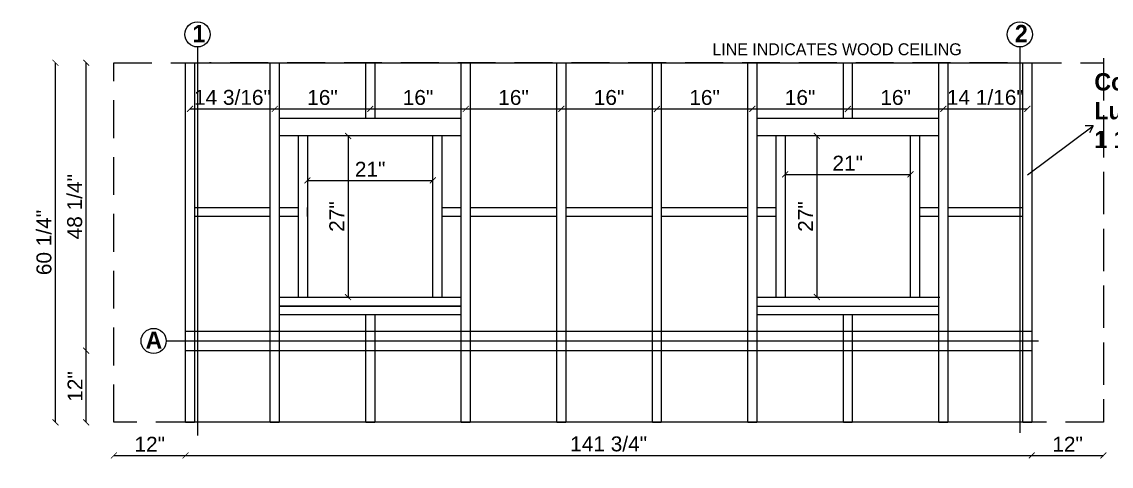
# Model space of a CAD drawing. Header units: millimetres. Extents: x 2124 to 4027, y 208 to 1400.
# Drawn here: x 2827.4 to 3009.9, y 608.7 to 683.1 of the extents above; entities that cross this region are included whole.
import ezdxf

# ---------------------------------------------------------------- set-up
doc = ezdxf.new("R2010")
doc.units = ezdxf.units.MM
doc.linetypes.add('HIDDEN', pattern=[9.525, 6.35, -3.175])
doc.layers.get('0').update_dxf_attribs({"lineweight": 0})
doc.layers.add('ANNO-TEXT', color=7, linetype='Continuous', lineweight=0)
doc.layers.add('ARC-HIDDEN LINES', color=7, linetype='HIDDEN', lineweight=0)
doc.styles.get("Standard").update_dxf_attribs({"font": 'arial.ttf'})
doc.styles.add('TITTLE SPACES', font='', dxfattribs={"height": 4})
doc.styles.add('TITTLES', font='', dxfattribs={"height": 2.9})
doc.styles.get('TITTLE SPACES').set_extended_font_data('Century Gothic')
doc.styles.get('TITTLES').set_extended_font_data('Century Gothic', bold=True)
doc.dimstyles.new('LILI - INCHES', dxfattribs={"dimscale": 0, "dimtxt": 2.5, "dimasz": 1, "dimexe": 1.25, "dimexo": 0.625, "dimtad": 1, "dimdec": 4, "dimzin": 1, "dimlunit": 5, "dimtxsty": 'Standard', "dimblk": 'ARCHTICK', "dimcen": 2.5, "dimse1": 1, "dimse2": 1, "dimadec": 0, "dimazin": 0, "dimtfac": 1, "dimtdec": 4, "dimtmove": 0, "dimatfit": 3, "dimldrblk": 'ARCHTICK', "dimfxl": 1, "dimfrac": 2, "dimarcsym": 0})

# ---------------------------------------------------------------- blocks, each defined once
blk = doc.blocks.new('_ArchTick')
at = {"color": 0, "linetype": 'ByBlock', "const_width": 0.15}
blk.add_lwpolyline([(-0.5, -0.5), (0.5, 0.5)], dxfattribs=at)
blk = doc.blocks.new('*D61')
at = {"color": 0, "lineweight": -2, "transparency": 16777216}
blk.add_line((2854.88, 610.46), (2996.63, 610.46), dxfattribs=at)
at = {"layer": 'Defpoints', "color": 0, "transparency": 16777216}
for p in [(2854.88, 616.02), (2996.63, 616.02), (2996.63, 610.46)]:
    blk.add_point(p, dxfattribs=at)
at = {"color": 0, "lineweight": -2, "transparency": 16777216, "rotation": 180}
blk.add_blockref('_ArchTick', (2854.88, 610.46), dxfattribs=at)
at = {"color": 0, "lineweight": -2, "transparency": 16777216}
blk.add_blockref('_ArchTick', (2996.63, 610.46), dxfattribs=at)
at = {"color": 0, "transparency": 16777216, "insert": (2925.75, 612.38), "char_height": 2.5, "attachment_point": 5}
blk.add_mtext('141 3/4"', dxfattribs=at)
blk = doc.blocks.new('*D64')
at = {"color": 0, "lineweight": -2, "transparency": 16777216}
blk.add_line((2838.24, 628.02), (2838.24, 676.27), dxfattribs=at)
at = {"layer": 'Defpoints', "color": 0, "transparency": 16777216}
for p in [(2838.24, 676.27), (2854.88, 676.27), (2854.88, 628.02)]:
    blk.add_point(p, dxfattribs=at)
at = {"color": 0, "lineweight": -2, "transparency": 16777216}
for p, rotation in [((2838.24, 676.27), 90), ((2838.24, 628.02), 270)]:
    blk.add_blockref('_ArchTick', p, dxfattribs=dict(at, rotation=rotation))
at = {"color": 0, "transparency": 16777216, "insert": (2836.32, 652.15), "char_height": 2.5, "attachment_point": 5, "rotation": 90}
blk.add_mtext('48 1/4"', dxfattribs=at)
blk = doc.blocks.new('*D66')
at = {"color": 0, "lineweight": -2, "transparency": 16777216}
blk.add_line((2885.82, 668.54), (2901.82, 668.54), dxfattribs=at)
at = {"layer": 'Defpoints', "color": 0, "transparency": 16777216}
for p in [(2885.82, 668.54), (2901.82, 668.54), (2901.82, 668.54)]:
    blk.add_point(p, dxfattribs=at)
at = {"color": 0, "lineweight": -2, "transparency": 16777216, "rotation": 180}
blk.add_blockref('_ArchTick', (2885.82, 668.54), dxfattribs=at)
at = {"color": 0, "lineweight": -2, "transparency": 16777216}
blk.add_blockref('_ArchTick', (2901.82, 668.54), dxfattribs=at)
at = {"color": 0, "transparency": 16777216, "insert": (2893.82, 670.44), "char_height": 2.5, "attachment_point": 5}
blk.add_mtext('16"', dxfattribs=at)
blk = doc.blocks.new('*D68')
at = {"color": 0, "lineweight": -2, "transparency": 16777216}
blk.add_line((2933.82, 668.54), (2949.82, 668.54), dxfattribs=at)
at = {"layer": 'Defpoints', "color": 0, "transparency": 16777216}
for p in [(2933.82, 676.27), (2949.82, 668.54), (2949.82, 668.54)]:
    blk.add_point(p, dxfattribs=at)
at = {"color": 0, "lineweight": -2, "transparency": 16777216, "rotation": 180}
blk.add_blockref('_ArchTick', (2933.82, 668.54), dxfattribs=at)
at = {"color": 0, "lineweight": -2, "transparency": 16777216}
blk.add_blockref('_ArchTick', (2949.82, 668.54), dxfattribs=at)
at = {"color": 0, "transparency": 16777216, "insert": (2941.82, 670.44), "char_height": 2.5, "attachment_point": 5}
blk.add_mtext('16"', dxfattribs=at)
blk = doc.blocks.new('*D69')
at = {"color": 0, "lineweight": -2, "transparency": 16777216}
blk.add_line((2949.82, 668.54), (2965.82, 668.54), dxfattribs=at)
at = {"layer": 'Defpoints', "color": 0, "transparency": 16777216}
for p in [(2965.82, 676.27), (2949.82, 668.54), (2965.82, 668.54)]:
    blk.add_point(p, dxfattribs=at)
at = {"color": 0, "lineweight": -2, "transparency": 16777216, "rotation": 180}
blk.add_blockref('_ArchTick', (2949.82, 668.54), dxfattribs=at)
at = {"color": 0, "lineweight": -2, "transparency": 16777216}
blk.add_blockref('_ArchTick', (2965.82, 668.54), dxfattribs=at)
at = {"color": 0, "transparency": 16777216, "insert": (2957.82, 670.44), "char_height": 2.5, "attachment_point": 5}
blk.add_mtext('16"', dxfattribs=at)
blk = doc.blocks.new('*D70')
at = {"color": 0, "lineweight": -2, "transparency": 16777216}
blk.add_line((2965.82, 668.54), (2981.82, 668.54), dxfattribs=at)
at = {"layer": 'Defpoints', "color": 0, "transparency": 16777216}
for p in [(2981.82, 676.27), (2965.82, 668.54), (2981.82, 668.54)]:
    blk.add_point(p, dxfattribs=at)
at = {"color": 0, "lineweight": -2, "transparency": 16777216, "rotation": 180}
blk.add_blockref('_ArchTick', (2965.82, 668.54), dxfattribs=at)
at = {"color": 0, "lineweight": -2, "transparency": 16777216}
blk.add_blockref('_ArchTick', (2981.82, 668.54), dxfattribs=at)
at = {"color": 0, "transparency": 16777216, "insert": (2973.82, 670.44), "char_height": 2.5, "attachment_point": 5}
blk.add_mtext('16"', dxfattribs=at)
blk = doc.blocks.new('*D120')
at = {"color": 0, "lineweight": -2, "transparency": 16777216}
blk.add_line((2882.1, 664), (2882.1, 637), dxfattribs=at)
at = {"layer": 'Defpoints', "color": 0, "transparency": 16777216}
for p in [(2875.3, 664), (2875.3, 637), (2882.1, 637)]:
    blk.add_point(p, dxfattribs=at)
at = {"color": 0, "lineweight": -2, "transparency": 16777216}
for p, rotation in [((2882.1, 664), 90), ((2882.1, 637), 270)]:
    blk.add_blockref('_ArchTick', p, dxfattribs=dict(at, rotation=rotation))
at = {"color": 0, "transparency": 16777216, "insert": (2880.21, 650.5), "char_height": 2.5, "attachment_point": 5, "rotation": 90}
blk.add_mtext('27"', dxfattribs=at)
blk = doc.blocks.new('*D122')
at = {"color": 0, "lineweight": -2, "transparency": 16777216}
blk.add_line((2960.62, 664), (2960.62, 637), dxfattribs=at)
at = {"layer": 'Defpoints', "color": 0, "transparency": 16777216}
for p in [(2955.3, 664), (2955.3, 637), (2960.62, 637)]:
    blk.add_point(p, dxfattribs=at)
at = {"color": 0, "lineweight": -2, "transparency": 16777216}
for p, rotation in [((2960.62, 664), 90), ((2960.62, 637), 270)]:
    blk.add_blockref('_ArchTick', p, dxfattribs=dict(at, rotation=rotation))
at = {"color": 0, "transparency": 16777216, "insert": (2958.74, 650.5), "char_height": 2.5, "attachment_point": 5, "rotation": 90}
blk.add_mtext('27"', dxfattribs=at)
blk = doc.blocks.new('*D166')
at = {"color": 0, "lineweight": -2, "transparency": 16777216}
blk.add_line((2833.09, 616.02), (2833.09, 676.27), dxfattribs=at)
at = {"layer": 'Defpoints', "color": 0, "transparency": 16777216}
for p in [(2833.09, 676.27), (2842.88, 676.27), (2842.88, 616.02)]:
    blk.add_point(p, dxfattribs=at)
at = {"color": 0, "lineweight": -2, "transparency": 16777216}
for p, rotation in [((2833.09, 676.27), 90), ((2833.09, 616.02), 270)]:
    blk.add_blockref('_ArchTick', p, dxfattribs=dict(at, rotation=rotation))
at = {"color": 0, "transparency": 16777216, "insert": (2831.17, 646.15), "char_height": 2.5, "attachment_point": 5, "rotation": 90}
blk.add_mtext('60 1/4"', dxfattribs=at)
blk = doc.blocks.new('*D168')
at = {"color": 0, "lineweight": -2, "transparency": 16777216}
blk.add_line((2901.82, 668.54), (2917.82, 668.54), dxfattribs=at)
at = {"layer": 'Defpoints', "color": 0, "transparency": 16777216}
for p in [(2901.82, 676.27), (2917.82, 676.27), (2917.82, 668.54)]:
    blk.add_point(p, dxfattribs=at)
at = {"color": 0, "lineweight": -2, "transparency": 16777216, "rotation": 180}
blk.add_blockref('_ArchTick', (2901.82, 668.54), dxfattribs=at)
at = {"color": 0, "lineweight": -2, "transparency": 16777216}
blk.add_blockref('_ArchTick', (2917.82, 668.54), dxfattribs=at)
at = {"color": 0, "transparency": 16777216, "insert": (2909.82, 670.44), "char_height": 2.5, "attachment_point": 5}
blk.add_mtext('16"', dxfattribs=at)
blk = doc.blocks.new('*D172')
at = {"color": 0, "lineweight": -2, "transparency": 16777216}
blk.add_line((2855.63, 668.54), (2869.82, 668.54), dxfattribs=at)
at = {"layer": 'Defpoints', "color": 0, "transparency": 16777216}
for p in [(2855.63, 676.27), (2869.82, 676.27), (2869.82, 668.54)]:
    blk.add_point(p, dxfattribs=at)
at = {"color": 0, "lineweight": -2, "transparency": 16777216, "rotation": 180}
blk.add_blockref('_ArchTick', (2855.63, 668.54), dxfattribs=at)
at = {"color": 0, "lineweight": -2, "transparency": 16777216}
blk.add_blockref('_ArchTick', (2869.82, 668.54), dxfattribs=at)
at = {"color": 0, "transparency": 16777216, "insert": (2862.73, 670.46), "char_height": 2.5, "attachment_point": 5}
blk.add_mtext('14 3/16"', dxfattribs=at)
blk = doc.blocks.new('*D173')
at = {"color": 0, "lineweight": -2, "transparency": 16777216}
blk.add_line((2869.82, 668.54), (2885.82, 668.54), dxfattribs=at)
at = {"layer": 'Defpoints', "color": 0, "transparency": 16777216}
for p in [(2869.82, 676.27), (2885.82, 676.27), (2885.82, 668.54)]:
    blk.add_point(p, dxfattribs=at)
at = {"color": 0, "lineweight": -2, "transparency": 16777216, "rotation": 180}
blk.add_blockref('_ArchTick', (2869.82, 668.54), dxfattribs=at)
at = {"color": 0, "lineweight": -2, "transparency": 16777216}
blk.add_blockref('_ArchTick', (2885.82, 668.54), dxfattribs=at)
at = {"color": 0, "transparency": 16777216, "insert": (2877.82, 670.44), "char_height": 2.5, "attachment_point": 5}
blk.add_mtext('16"', dxfattribs=at)
blk = doc.blocks.new('*D210')
at = {"color": 0, "lineweight": -2, "transparency": 16777216}
blk.add_line((2917.82, 668.54), (2933.82, 668.54), dxfattribs=at)
at = {"layer": 'Defpoints', "color": 0, "transparency": 16777216}
for p in [(2917.82, 676.27), (2933.82, 676.27), (2933.82, 668.54)]:
    blk.add_point(p, dxfattribs=at)
at = {"color": 0, "lineweight": -2, "transparency": 16777216, "rotation": 180}
blk.add_blockref('_ArchTick', (2917.82, 668.54), dxfattribs=at)
at = {"color": 0, "lineweight": -2, "transparency": 16777216}
blk.add_blockref('_ArchTick', (2933.82, 668.54), dxfattribs=at)
at = {"color": 0, "transparency": 16777216, "insert": (2925.82, 670.44), "char_height": 2.5, "attachment_point": 5}
blk.add_mtext('16"', dxfattribs=at)
blk = doc.blocks.new('*D211')
at = {"color": 0, "lineweight": -2, "transparency": 16777216}
blk.add_line((2981.82, 668.54), (2995.88, 668.54), dxfattribs=at)
at = {"layer": 'Defpoints', "color": 0, "transparency": 16777216}
for p in [(2981.82, 676.27), (2995.88, 676.27), (2995.88, 668.54)]:
    blk.add_point(p, dxfattribs=at)
at = {"color": 0, "lineweight": -2, "transparency": 16777216, "rotation": 180}
blk.add_blockref('_ArchTick', (2981.82, 668.54), dxfattribs=at)
at = {"color": 0, "lineweight": -2, "transparency": 16777216}
blk.add_blockref('_ArchTick', (2995.88, 668.54), dxfattribs=at)
at = {"color": 0, "transparency": 16777216, "insert": (2988.85, 670.46), "char_height": 2.5, "attachment_point": 5}
blk.add_mtext('14 1/16"', dxfattribs=at)

msp = doc.modelspace()

# ---------------------------------------------------------------- linework, layer by layer
for p, q in [((2856.87805, 678.92306), (2856.87805, 613.78938)), ((2994.62805, 678.92306), (2994.62805, 614.23729)), ((3008.62805, 676.27035), (3008.62805, 676.27035)), ((2995.92018, 657.49911), (3006.9315, 665.71786)), ((3006.9315, 665.71786), (3005.59392, 665.71786)), ((3006.9315, 665.71786), (3006.30963, 664.52666)), ((3006.9315, 665.71786), (3006.9315, 665.71786)), ((2851.63701, 629.64535), (2997.76685, 629.64535)), ((2854.87805, 616.02035), (2854.87805, 628.02035)), ((2854.87805, 616.02035), (2856.37805, 616.02035)), ((2869.07222, 616.02035), (2870.57222, 616.02035)), ((2869.07222, 616.02035), (2870.57222, 616.02035)), ((2885.07222, 616.02035), (2886.57222, 616.02035)), ((2901.07222, 616.02035), (2902.57222, 616.02035)), ((2917.07222, 616.02035), (2918.57222, 616.02035)), ((2933.07222, 616.02035), (2934.57222, 616.02035)), ((2949.07222, 616.02035), (2950.57222, 616.02035)), ((2965.07222, 616.02035), (2966.57222, 616.02035)), ((2981.07222, 616.02035), (2982.57222, 616.02035)), ((2995.12805, 616.02035), (2996.62805, 616.02035))]:
    msp.add_line(p, q)
msp.add_lwpolyline([(2854.87805, 676.27035), (2996.62805, 676.27035), (2996.62805, 616.02035), (2854.87805, 616.02035)], close=True)
for points in [[(2854.87805, 616.02035), (2854.87805, 676.27035), (2856.37805, 676.27035), (2856.37805, 616.02035)], [(2869.07222, 616.02035), (2869.07222, 676.27035), (2870.57222, 676.27035), (2870.57222, 616.02035)], [(2885.07222, 667.00261), (2885.07222, 676.27035), (2886.57222, 676.27035), (2886.57222, 667.00261)], [(2901.07222, 616.02035), (2901.07222, 676.27035), (2902.57222, 676.27035), (2902.57222, 616.02035)], [(2917.07222, 616.02035), (2917.07222, 676.27035), (2918.57222, 676.27035), (2918.57222, 616.02035)], [(2933.07222, 616.02035), (2933.07222, 676.27035), (2934.57222, 676.27035), (2934.57222, 616.02035)], [(2949.07222, 616.02035), (2949.07222, 676.27035), (2950.57222, 676.27035), (2950.57222, 616.02035)], [(2965.07222, 667.00261), (2965.07222, 676.27035), (2966.57222, 676.27035), (2966.57222, 667.00261)], [(2981.07222, 616.02035), (2981.07222, 676.27035), (2982.57222, 676.27035), (2982.57222, 616.02035)], [(2995.12805, 616.02035), (2995.12805, 676.27035), (2996.62805, 676.27035), (2996.62805, 616.02035)], [(2870.57222, 667.00261), (2901.07222, 667.00261)], [(2950.57222, 667.00261), (2981.07222, 667.00261)], [(2870.57222, 637.00261), (2896.30179, 637.00261), (2896.30179, 664.00261), (2875.30179, 664.00261), (2875.30179, 637.00261)], [(2901.07222, 664.00261), (2870.57222, 664.00261)], [(2901.07222, 664.00261), (2870.57222, 664.00261)], [(2873.80179, 637.00261), (2873.80179, 664.00261)], [(2875.30179, 664.00261), (2875.30179, 637.00261)], [(2875.30179, 664.00261), (2875.30179, 637.00261)], [(2896.30179, 637.00261), (2896.30179, 664.00261)], [(2896.30179, 637.00261), (2896.30179, 664.00261)], [(2897.80179, 664.00261), (2897.80179, 637.00261)], [(2897.80179, 664.00261), (2897.80179, 637.00261)], [(2950.57222, 637.00261), (2976.30179, 637.00261), (2976.30179, 664.00261), (2955.30179, 664.00261), (2955.30179, 637.00261)], [(2981.07222, 664.00261), (2950.57222, 664.00261)], [(2953.80179, 637.00261), (2953.80179, 664.00261)], [(2977.80179, 664.00261), (2977.80179, 637.00261)], [(2856.37805, 652.02035), (2869.07222, 652.02035)], [(2870.57222, 652.02035), (2873.80179, 652.02035)], [(2875.30179, 650.52035), (2875.30179, 652.02035)], [(2897.80179, 652.02035), (2901.07222, 652.02035)], [(2902.57222, 652.02035), (2917.07222, 652.02035)], [(2918.57222, 652.02035), (2933.07222, 652.02035)], [(2934.57222, 652.02035), (2949.07222, 652.02035)], [(2950.57222, 652.02035), (2953.80179, 652.02035)], [(2977.80179, 652.02035), (2981.07222, 652.02035)], [(2982.57222, 652.02035), (2995.12805, 652.02035)], [(2869.07222, 650.52035), (2856.37805, 650.52035)], [(2873.80179, 650.52035), (2870.57222, 650.52035)], [(2901.07222, 650.52035), (2897.80179, 650.52035)], [(2917.07222, 650.52035), (2902.57222, 650.52035)], [(2933.07222, 650.52035), (2918.57222, 650.52035)], [(2949.07222, 650.52035), (2934.57222, 650.52035)], [(2953.80179, 650.52035), (2950.57222, 650.52035)], [(2981.07222, 650.52035), (2977.80179, 650.52035)], [(2995.12805, 650.52035), (2982.57222, 650.52035)], [(2854.87805, 644.52035), (2854.87805, 646.02035)], [(2996.62805, 646.02035), (2996.62805, 646.02035), (2996.62805, 644.52035)], [(2878.55179, 637.00261), (2901.07222, 637.00261)], [(2958.69061, 637.00261), (2981.21104, 637.00261)], [(2901.07222, 635.50261), (2870.57222, 635.50261)], [(2870.57222, 635.50261), (2901.07222, 635.50261)], [(2950.57222, 635.50261), (2981.07222, 635.50261)], [(2901.07222, 634.00261), (2870.57222, 634.00261)], [(2885.07222, 616.02035), (2885.07222, 634.00261)], [(2886.57222, 634.00261), (2886.57222, 616.02035)], [(2981.07222, 634.00261), (2950.57222, 634.00261)], [(2965.07222, 616.02035), (2965.07222, 634.00261)], [(2966.57222, 634.00261), (2966.57222, 616.02035)], [(2854.87805, 631.27035), (2996.62805, 631.27035), (2996.62805, 628.02035), (2854.87805, 628.02035), (2854.87805, 631.27035)]]:
    msp.add_lwpolyline(points)
for centre in [(2856.87805, 681.03264), (2994.62805, 681.03264), (2849.52743, 629.64535)]:
    msp.add_circle(centre, 2.10958)
at = {"layer": 'ARC-HIDDEN LINES', "color": 251, "true_color": 0x636466}
for points in [[(3008.62805, 677.02035), (3008.62805, 616.02035), (2842.87805, 616.02035), (2842.87805, 676.27035)], [(2842.87805, 676.27035), (3008.62805, 676.27035), (3008.62805, 676.27035), (3008.62805, 616.02035), (2842.87805, 616.02035), (2842.87805, 676.27035)], [(2992.54594, 676.27035), (2858.87805, 676.27035)]]:
    msp.add_lwpolyline(points, dxfattribs=at)

# ---------------------------------------------------------------- texts
at = {"char_height": 2.9, "attachment_point": 1, "style": 'TITTLES'}
for s, width, insert in [('1', 1.3582983, (2856.0491, 682.6188)), ('2', 1.3582983, (2993.7991, 682.6188)), ('Construction\\PLumber\\P1 1/2"', 14.5070968, (3007.11608, 674.53151)), ('A', 1.3582983, (2848.17601, 631.23151))]:
    msp.add_mtext_dynamic_manual_height_columns(s, width=width, gutter_width=14.5, heights=[0], dxfattribs=dict(at, insert=insert))
at = {"layer": 'ANNO-TEXT', "insert": (2943.13489, 679.53631), "char_height": 2, "width": 44.7136172, "attachment_point": 1, "style": 'TITTLE SPACES'}
msp.add_mtext('LINE INDICATES WOOD CEILING', dxfattribs=at)

# ---------------------------------------------------------------- dimensions: what is measured, and where the dimension line sits
for base, p1, p2, picture, middle in [((2833.09242, 676.27035), (2842.87805, 616.02035), (2842.87805, 676.27035), '*D166', (2831.17478, 646.14535)), ((2838.24089, 676.27035), (2854.87805, 628.02035), (2854.87805, 676.27035), '*D64', (2836.32326, 652.14535)), ((2882.09505, 637.00261), (2875.30179, 664.00261), (2875.30179, 637.00261), '*D120', (2880.21494, 650.50261)), ((2960.61773, 637.00261), (2955.30179, 664.00261), (2955.30179, 637.00261), '*D122', (2958.73761, 650.50261))]:
    dim = msp.add_linear_dim(base=base, p1=p1, p2=p2, angle=90, dimstyle='LILI - INCHES', override={"dimpost": '"'})
    dim.commit()
    dim.dimension.update_dxf_attribs({"geometry": picture, "text_midpoint": middle})
for base, p1, p2, picture, middle in [((2869.82222, 668.53792), (2855.62805, 676.27035), (2869.82222, 676.27035), '*D172', (2862.72514, 670.45641)), ((2885.82222, 668.53792), (2869.82222, 676.27035), (2885.82222, 676.27035), '*D173', (2877.82222, 670.43935)), ((2917.82222, 668.53792), (2901.82222, 676.27035), (2917.82222, 676.27035), '*D168', (2909.82222, 670.43935)), ((2933.82222, 668.53792), (2917.82222, 676.27035), (2933.82222, 676.27035), '*D210', (2925.82222, 670.43935)), ((2965.82222, 668.53792), (2949.82222, 668.53792), (2965.82222, 676.27035), '*D69', (2957.82222, 670.43935)), ((2981.82222, 668.53792), (2965.82222, 668.53792), (2981.82222, 676.27035), '*D70', (2973.82222, 670.43935)), ((2995.87805, 668.53792), (2981.82222, 676.27035), (2995.87805, 676.27035), '*D211', (2988.85014, 670.45556)), ((2901.82222, 668.53792), (2885.82222, 668.53792), (2901.82222, 668.53792), '*D66', (2893.82222, 670.43935)), ((2996.62805, 610.46267), (2854.87805, 616.02035), (2996.62805, 616.02035), '*D61', (2925.75305, 612.38115))]:
    dim = msp.add_linear_dim(base=base, p1=p1, p2=p2, dimstyle='LILI - INCHES', override={"dimpost": '"'})
    dim.commit()
    dim.dimension.update_dxf_attribs({"geometry": picture, "text_midpoint": middle})
dim = msp.add_linear_dim(base=(2949.82222, 668.53792), p1=(2933.82222, 676.27035), p2=(2949.82222, 668.53792), dimstyle='LILI - INCHES', override={"dimpost": '"'})
dim.commit()
dim.dimension.update_dxf_attribs({"geometry": '*D68', "text_midpoint": (2941.82222, 668.53792), "dimtype": 160})
for base, p1, p2 in [((2896.30179, 656.54864), (2875.30179, 664.00261), (2896.30179, 664.00261)), ((2976.30179, 657.57218), (2955.30179, 663.57001), (2976.30179, 664.00261)), ((2854.87805, 610.46267), (2842.87805, 616.02035), (2854.87805, 616.02035)), ((3008.62805, 610.46267), (2996.62805, 616.02035), (3008.62805, 616.02035))]:
    msp.add_linear_dim(base=base, p1=p1, p2=p2, dimstyle='LILI - INCHES', override={"dimpost": '<>"'}).render()
msp.add_linear_dim(base=(2838.24089, 628.02035), p1=(2854.87805, 616.02035), p2=(2854.87805, 628.02035), angle=90, dimstyle='LILI - INCHES', override={"dimpost": '<>"'}).render()

doc.saveas('drawing.dxf')
